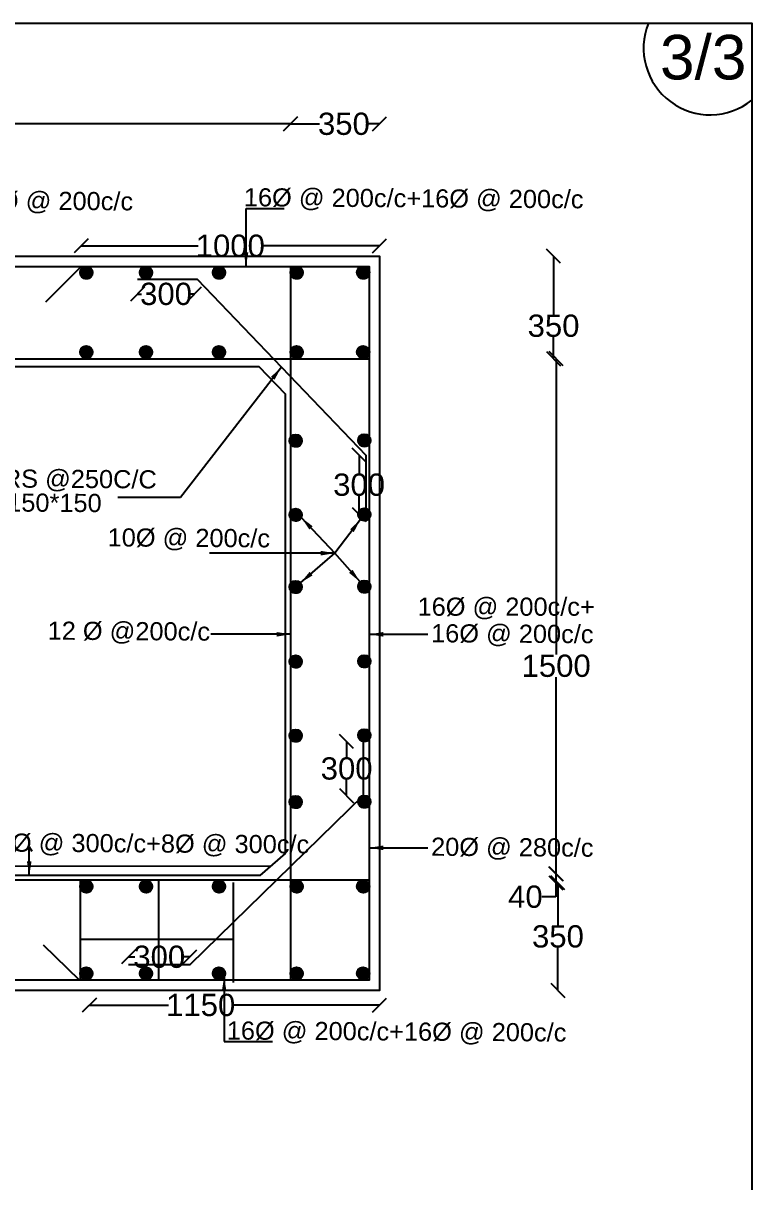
# Model space of a CAD drawing. Header units: millimetres. Extents: x 5124 to 6568637, y 2311 to 91879094.
# Drawn here: x 3815954 to 3820866, y 45946648 to 45954459 of the extents above; entities that cross this region are included whole.
import ezdxf

# ---------------------------------------------------------------- set-up
doc = ezdxf.new("R2010")
doc.units = ezdxf.units.MM
doc.header["$MEASUREMENT"] = 0
for name, color, linetype in [('DIMENSION', 7, 'Continuous'), ('DRAWING', 7, 'Continuous'), ('TEXT', 7, 'Continuous')]:
    doc.layers.add(name, color=color, linetype=linetype)
doc.styles.get("Standard").update_dxf_attribs({"font": 'arial.ttf', "height": 150})
doc.dimstyles.get("Standard").update_dxf_attribs({"dimtxt": 200, "dimasz": 110, "dimexe": 0.18, "dimexo": 0.0625, "dimgap": 0.09, "dimtad": 0, "dimtih": 1, "dimtoh": 1, "dimdec": 0, "dimzin": 0, "dimdsep": 46, "dimtxsty": 'Standard', "dimblk": 'OBLIQUE', "dimcen": 0.09, "dimse1": 1, "dimse2": 1, "dimadec": 0, "dimazin": 0, "dimtfac": 1, "dimtdec": 0, "dimtofl": 0, "dimtmove": 0, "dimatfit": 3, "dimfxl": 1, "dimtolj": 1, "dimtzin": 0, "dimarcsym": 0})

# ---------------------------------------------------------------- blocks, each defined once
blk = doc.blocks.new('_Oblique')
at = {"color": 0, "linetype": 'ByBlock', "lineweight": -2}
blk.add_line((-0.5, -0.5), (0.5, 0.5), dxfattribs=at)
blk = doc.blocks.new('*D96')
at = {"layer": 'Defpoints', "color": 0, "transparency": 16777216}
for p in [(3817756.7, 45953779.8), (3812896.1, 45952797.5), (3817756.7, 45952819.3)]:
    blk.add_point(p, dxfattribs=at)
at = {"layer": 'DIMENSION', "color": 0, "lineweight": -2, "transparency": 16777216}
for p, q in [((3812896.1, 45953779.8), (3815101.3, 45953779.8)), ((3817756.7, 45953779.8), (3815551.5, 45953779.8))]:
    blk.add_line(p, q, dxfattribs=at)
at = {"layer": 'DIMENSION', "color": 0, "lineweight": -2, "transparency": 16777216, "xscale": 95, "yscale": 95, "zscale": 95, "rotation": 180}
blk.add_blockref('_Oblique', (3812896.1, 45953779.8), dxfattribs=at)
at = {"layer": 'DIMENSION', "color": 0, "lineweight": -2, "transparency": 16777216, "xscale": 95, "yscale": 95, "zscale": 95}
blk.add_blockref('_Oblique', (3817756.7, 45953779.8), dxfattribs=at)
at = {"layer": 'DIMENSION', "color": 0, "transparency": 16777216, "insert": (3815326.4, 45953779.8), "char_height": 150, "attachment_point": 5}
blk.add_mtext('\\A1;2400', dxfattribs=at)
blk = doc.blocks.new('*D107')
at = {"layer": 'Defpoints', "color": 0, "transparency": 16777216}
for p in [(3816724.9, 45952733.2), (3817109.5, 45952733.2), (3817109.5, 45952633.2)]:
    blk.add_point(p, dxfattribs=at)
at = {"layer": 'DIMENSION', "color": 0, "lineweight": -2, "transparency": 16777216}
for p, q in [((3816724.9, 45952633.2), (3816751.7, 45952633.2)), ((3817109.5, 45952633.2), (3817082.7, 45952633.2))]:
    blk.add_line(p, q, dxfattribs=at)
at = {"layer": 'DIMENSION', "color": 0, "lineweight": -2, "transparency": 16777216, "xscale": 95, "yscale": 95, "zscale": 95, "rotation": 180}
blk.add_blockref('_Oblique', (3816724.9, 45952633.2), dxfattribs=at)
at = {"layer": 'DIMENSION', "color": 0, "lineweight": -2, "transparency": 16777216, "xscale": 95, "yscale": 95, "zscale": 95}
blk.add_blockref('_Oblique', (3817109.5, 45952633.2), dxfattribs=at)
at = {"layer": 'DIMENSION', "color": 0, "transparency": 16777216, "insert": (3816917.2, 45952633.2), "char_height": 150, "attachment_point": 5}
blk.add_mtext('\\A1;300', dxfattribs=at)
blk = doc.blocks.new('*D108')
at = {"layer": 'Defpoints', "color": 0, "transparency": 16777216}
for p in [(3818355.7, 45952957.5), (3816344.8, 45952819.3), (3818355.7, 45952776.9)]:
    blk.add_point(p, dxfattribs=at)
at = {"layer": 'DIMENSION', "color": 0, "lineweight": -2, "transparency": 16777216}
for p, q in [((3816344.8, 45952957.5), (3817133.5, 45952957.5)), ((3818355.7, 45952957.5), (3817567, 45952957.5))]:
    blk.add_line(p, q, dxfattribs=at)
at = {"layer": 'DIMENSION', "color": 0, "lineweight": -2, "transparency": 16777216, "xscale": 95, "yscale": 95, "zscale": 95, "rotation": 180}
blk.add_blockref('_Oblique', (3816344.8, 45952957.5), dxfattribs=at)
at = {"layer": 'DIMENSION', "color": 0, "lineweight": -2, "transparency": 16777216, "xscale": 95, "yscale": 95, "zscale": 95}
blk.add_blockref('_Oblique', (3818355.7, 45952957.5), dxfattribs=at)
at = {"layer": 'DIMENSION', "color": 0, "transparency": 16777216, "insert": (3817350.2, 45952957.5), "char_height": 150, "attachment_point": 5}
blk.add_mtext('\\A1;1000', dxfattribs=at)
blk = doc.blocks.new('*D109')
at = {"layer": 'Defpoints', "color": 0, "transparency": 16777216}
for p in [(3818262.9, 45951546.9), (3818218.5, 45951147.1), (3818253.2, 45951147.1)]:
    blk.add_point(p, dxfattribs=at)
at = {"layer": 'DIMENSION', "color": 0, "lineweight": -2, "transparency": 16777216}
for p, q in [((3818218.5, 45951546.9), (3818218.5, 45951423.7)), ((3818218.5, 45951147.1), (3818218.5, 45951270.3))]:
    blk.add_line(p, q, dxfattribs=at)
at = {"layer": 'DIMENSION', "color": 0, "lineweight": -2, "transparency": 16777216, "xscale": 95, "yscale": 95, "zscale": 95}
for p, rotation in [((3818218.5, 45951546.9), 90), ((3818218.5, 45951147.1), 270)]:
    blk.add_blockref('_Oblique', p, dxfattribs=dict(at, rotation=rotation))
at = {"layer": 'DIMENSION', "color": 0, "transparency": 16777216, "insert": (3818218.5, 45951347), "char_height": 150, "attachment_point": 5}
blk.add_mtext('\\A1;300', dxfattribs=at)
blk = doc.blocks.new('*D110')
at = {"layer": 'Defpoints', "color": 0, "transparency": 16777216}
for p in [(3818134.3, 45949616.4), (3818253.2, 45949616.4), (3818245.1, 45949251.6)]:
    blk.add_point(p, dxfattribs=at)
at = {"layer": 'DIMENSION', "color": 0, "lineweight": -2, "transparency": 16777216}
for p, q in [((3818134.3, 45949616.4), (3818134.3, 45949510.7)), ((3818134.3, 45949251.6), (3818134.3, 45949357.3))]:
    blk.add_line(p, q, dxfattribs=at)
at = {"layer": 'DIMENSION', "color": 0, "lineweight": -2, "transparency": 16777216, "xscale": 95, "yscale": 95, "zscale": 95}
for p, rotation in [((3818134.3, 45949616.4), 90), ((3818134.3, 45949251.6), 270)]:
    blk.add_blockref('_Oblique', p, dxfattribs=dict(at, rotation=rotation))
at = {"layer": 'DIMENSION', "color": 0, "transparency": 16777216, "insert": (3818134.3, 45949434), "char_height": 150, "attachment_point": 5}
blk.add_mtext('\\A1;300', dxfattribs=at)
blk = doc.blocks.new('*D111')
at = {"layer": 'Defpoints', "color": 0, "transparency": 16777216}
for p in [(3816664.5, 45948164.7), (3816664.5, 45948111.4), (3817077.9, 45948111.4)]:
    blk.add_point(p, dxfattribs=at)
at = {"layer": 'DIMENSION', "color": 0, "lineweight": -2, "transparency": 16777216}
for p, q in [((3816664.5, 45948164.7), (3816705.7, 45948164.7)), ((3817077.9, 45948164.7), (3817036.7, 45948164.7))]:
    blk.add_line(p, q, dxfattribs=at)
at = {"layer": 'DIMENSION', "color": 0, "lineweight": -2, "transparency": 16777216, "xscale": 95, "yscale": 95, "zscale": 95, "rotation": 180}
blk.add_blockref('_Oblique', (3816664.5, 45948164.7), dxfattribs=at)
at = {"layer": 'DIMENSION', "color": 0, "lineweight": -2, "transparency": 16777216, "xscale": 95, "yscale": 95, "zscale": 95}
blk.add_blockref('_Oblique', (3817077.9, 45948164.7), dxfattribs=at)
at = {"layer": 'DIMENSION', "color": 0, "transparency": 16777216, "insert": (3816871.2, 45948164.7), "char_height": 150, "attachment_point": 5}
blk.add_mtext('\\A1;300', dxfattribs=at)
blk = doc.blocks.new('*D112')
at = {"layer": 'Defpoints', "color": 0, "transparency": 16777216}
for p in [(3816400.3, 45948008.8), (3818355.7, 45947939.3), (3818355.7, 45947839.9)]:
    blk.add_point(p, dxfattribs=at)
at = {"layer": 'DIMENSION', "color": 0, "lineweight": -2, "transparency": 16777216}
for p, q in [((3816400.3, 45947839.9), (3816933.9, 45947839.9)), ((3818355.7, 45947839.9), (3817367.4, 45947839.9))]:
    blk.add_line(p, q, dxfattribs=at)
at = {"layer": 'DIMENSION', "color": 0, "lineweight": -2, "transparency": 16777216, "xscale": 95, "yscale": 95, "zscale": 95, "rotation": 180}
blk.add_blockref('_Oblique', (3816400.3, 45947839.9), dxfattribs=at)
at = {"layer": 'DIMENSION', "color": 0, "lineweight": -2, "transparency": 16777216, "xscale": 95, "yscale": 95, "zscale": 95}
blk.add_blockref('_Oblique', (3818355.7, 45947839.9), dxfattribs=at)
at = {"layer": 'DIMENSION', "color": 0, "transparency": 16777216, "insert": (3817150.7, 45947839.9), "char_height": 150, "attachment_point": 5}
blk.add_mtext('\\A1;1150', dxfattribs=at)
blk = doc.blocks.new('*D66')
at = {"layer": 'Defpoints', "color": 0, "transparency": 16777216}
for p in [(3818355.7, 45953974.4), (3818355.7, 45953779.8), (3817756.7, 45946799)]:
    blk.add_point(p, dxfattribs=at)
at = {"layer": 'DIMENSION', "color": 0, "lineweight": -2, "transparency": 16777216}
for p, q in [((3817756.7, 45953779.8), (3817950.5, 45953779.8)), ((3818355.7, 45953779.8), (3818281.5, 45953779.8))]:
    blk.add_line(p, q, dxfattribs=at)
at = {"layer": 'DIMENSION', "color": 0, "lineweight": -2, "transparency": 16777216, "xscale": 95, "yscale": 95, "zscale": 95, "rotation": 180}
blk.add_blockref('_Oblique', (3817756.7, 45953779.8), dxfattribs=at)
at = {"layer": 'DIMENSION', "color": 0, "lineweight": -2, "transparency": 16777216, "xscale": 95, "yscale": 95, "zscale": 95}
blk.add_blockref('_Oblique', (3818355.7, 45953779.8), dxfattribs=at)
at = {"layer": 'DIMENSION', "color": 0, "transparency": 16777216, "insert": (3818116, 45953779.8), "char_height": 150, "attachment_point": 5}
blk.add_mtext('\\A1;350', dxfattribs=at)
blk = doc.blocks.new('*D116')
at = {"layer": 'Defpoints', "color": 0, "lineweight": -2, "transparency": 16777216}
for p, q in [((3819529.1, 45952888.9), (3819529.1, 45952495.3)), ((3819529.1, 45952197.2), (3819529.1, 45952342))]:
    blk.add_line(p, q, dxfattribs=at)
at = {"layer": 'Defpoints', "color": 0, "transparency": 16777216}
for p in [(3818355.7, 45952888.9), (3818286.1, 45952197.2), (3819529.1, 45952197.2)]:
    blk.add_point(p, dxfattribs=at)
at = {"layer": 'Defpoints', "color": 0, "lineweight": -2, "transparency": 16777216, "xscale": 95, "yscale": 95, "zscale": 95}
for p, rotation in [((3819529.1, 45952888.9), 90), ((3819529.1, 45952197.2), 270)]:
    blk.add_blockref('_Oblique', p, dxfattribs=dict(at, rotation=rotation))
at = {"layer": 'Defpoints', "color": 0, "transparency": 16777216, "insert": (3819529.1, 45952418.6), "char_height": 150, "attachment_point": 5}
blk.add_mtext('\\A1;350', dxfattribs=at)
blk = doc.blocks.new('*D117')
at = {"layer": 'Defpoints', "color": 0, "lineweight": -2, "transparency": 16777216}
for p, q in [((3819546.7, 45952197.2), (3819546.7, 45950202.9)), ((3819546.7, 45948725.3), (3819546.7, 45950049.6))]:
    blk.add_line(p, q, dxfattribs=at)
at = {"layer": 'Defpoints', "color": 0, "transparency": 16777216}
for p in [(3818286.1, 45952197.2), (3818286.1, 45948725.3), (3819546.7, 45948725.3)]:
    blk.add_point(p, dxfattribs=at)
at = {"layer": 'Defpoints', "color": 0, "lineweight": -2, "transparency": 16777216, "xscale": 95, "yscale": 95, "zscale": 95}
for p, rotation in [((3819546.7, 45952197.2), 90), ((3819546.7, 45948725.3), 270)]:
    blk.add_blockref('_Oblique', p, dxfattribs=dict(at, rotation=rotation))
at = {"layer": 'Defpoints', "color": 0, "transparency": 16777216, "insert": (3819546.7, 45950126.3), "char_height": 150, "attachment_point": 5}
blk.add_mtext('\\A1;1500', dxfattribs=at)
blk = doc.blocks.new('*D68')
at = {"layer": 'Defpoints', "color": 0, "lineweight": -2, "transparency": 16777216}
for p, q in [((3819544.6, 45948725.3), (3819544.6, 45948664.7)), ((3819544.6, 45948664.7), (3819544.6, 45948569.7)), ((3819544.6, 45948569.7), (3819449.6, 45948569.7))]:
    blk.add_line(p, q, dxfattribs=at)
at = {"layer": 'Defpoints', "color": 0, "transparency": 16777216}
for p in [(3819553.7, 45948725.3), (3819544.6, 45948664.7), (3819553.7, 45948664.7)]:
    blk.add_point(p, dxfattribs=at)
at = {"layer": 'Defpoints', "color": 0, "lineweight": -2, "transparency": 16777216, "xscale": 95, "yscale": 95, "zscale": 95}
for p, rotation in [((3819544.6, 45948725.3), 90), ((3819544.6, 45948664.7), 270)]:
    blk.add_blockref('_Oblique', p, dxfattribs=dict(at, rotation=rotation))
at = {"layer": 'Defpoints', "color": 0, "transparency": 16777216, "insert": (3819339.3, 45948569.7), "char_height": 150, "attachment_point": 5}
blk.add_mtext('\\A1;40', dxfattribs=at)
blk = doc.blocks.new('*D69')
at = {"layer": 'Defpoints', "color": 0, "lineweight": -2, "transparency": 16777216}
for p, q in [((3819558.7, 45948664.7), (3819558.7, 45948378.7)), ((3819558.7, 45947939.3), (3819558.7, 45948225.3))]:
    blk.add_line(p, q, dxfattribs=at)
at = {"layer": 'Defpoints', "color": 0, "transparency": 16777216}
for p in [(3819544.6, 45948664.7), (3819329.9, 45947939.3), (3819558.7, 45947939.3)]:
    blk.add_point(p, dxfattribs=at)
at = {"layer": 'Defpoints', "color": 0, "lineweight": -2, "transparency": 16777216, "xscale": 95, "yscale": 95, "zscale": 95}
for p, rotation in [((3819558.7, 45948664.7), 90), ((3819558.7, 45947939.3), 270)]:
    blk.add_blockref('_Oblique', p, dxfattribs=dict(at, rotation=rotation))
at = {"layer": 'Defpoints', "color": 0, "transparency": 16777216, "insert": (3819558.7, 45948302), "char_height": 150, "attachment_point": 5}
blk.add_mtext('\\A1;350', dxfattribs=at)

msp = doc.modelspace()

# ---------------------------------------------------------------- hatches: boundary and pattern name
at = {"layer": 'DRAWING'}
h = msp.add_hatch(dxfattribs=at)
h.set_pattern_fill('ANSI31', color=256, scale=0.555958, style=0)
h.set_pattern_definition([(45, (1818202.96546, 20409304.63965), (-0.04914017675613, 0.04914017675613), [])])
h.paths.add_polyline_path([(3816421.6, 45952777.3, 0.958694), (3816337.5, 45952780.9), (3816337.5, 45952773.8, 0.958694)])
h = msp.add_hatch(dxfattribs=at)
h.set_pattern_fill('ANSI31', color=256, scale=0.555958, style=0)
h.set_pattern_definition([(45, (1818605.6834, 20409304.63965), (-0.04914017675613, 0.04914017675613), [])])
h.paths.add_polyline_path([(3816824.3, 45952777.3, 0.958694), (3816740.3, 45952780.9), (3816740.3, 45952773.8, 0.958694)])
h = msp.add_hatch(dxfattribs=at)
h.set_pattern_fill('ANSI31', color=256, scale=0.555958, style=0)
h.set_pattern_definition([(45, (1819097.18143, 20409304.63965), (-0.04914017675613, 0.04914017675613), [])])
h.paths.add_polyline_path([(3817315.8, 45952777.3, 0.958694), (3817231.8, 45952780.9), (3817231.8, 45952773.8, 0.958694)])
h = msp.add_hatch(dxfattribs=at)
h.set_pattern_fill('ANSI31', color=256, scale=0.555958, style=0)
h.set_pattern_definition([(45, (1819620.754345, 20409304.63965), (-0.04914017675613, 0.04914017675613), [])])
h.paths.add_polyline_path([(3817839.4, 45952777.3, 0.958694), (3817755.3, 45952780.9), (3817755.3, 45952773.8, 0.958694)])
h = msp.add_hatch(dxfattribs=at)
h.set_pattern_fill('ANSI31', color=256, scale=0.555958, style=0)
h.set_pattern_definition([(45, (1820069.089886, 20409304.63965), (-0.04914017675613, 0.04914017675613), [])])
h.paths.add_polyline_path([(3818287.7, 45952777.3, 0.958694), (3818203.7, 45952780.9), (3818203.7, 45952773.8, 0.958694)])
h = msp.add_hatch(dxfattribs=at)
h.set_pattern_fill('ANSI31', color=256, scale=0.555958, style=0)
h.set_pattern_definition([(45, (1818202.96546, 20408768.7726), (-0.04914017675613, 0.04914017675613), [])])
h.paths.add_polyline_path([(3816421.6, 45952241.5, 0.958694), (3816337.5, 45952245), (3816337.5, 45952237.9, 0.958694)])
h = msp.add_hatch(dxfattribs=at)
h.set_pattern_fill('ANSI31', color=256, scale=0.555958, style=0)
h.set_pattern_definition([(45, (1818605.6834, 20408768.7726), (-0.04914017675613, 0.04914017675613), [])])
h.paths.add_polyline_path([(3816824.3, 45952241.5, 0.958694), (3816740.3, 45952245), (3816740.3, 45952237.9, 0.958694)])
h = msp.add_hatch(dxfattribs=at)
h.set_pattern_fill('ANSI31', color=256, scale=0.555958, style=0)
h.set_pattern_definition([(45, (1819097.18143, 20408768.7726), (-0.04914017675613, 0.04914017675613), [])])
h.paths.add_polyline_path([(3817315.8, 45952241.5, 0.958694), (3817231.8, 45952245), (3817231.8, 45952237.9, 0.958694)])
h = msp.add_hatch(dxfattribs=at)
h.set_pattern_fill('ANSI31', color=256, scale=0.555958, style=0)
h.set_pattern_definition([(45, (1819620.754345, 20408768.7726), (-0.04914017675613, 0.04914017675613), [])])
h.paths.add_polyline_path([(3817839.4, 45952241.5, 0.958694), (3817755.3, 45952245), (3817755.3, 45952237.9, 0.958694)])
h = msp.add_hatch(dxfattribs=at)
h.set_pattern_fill('ANSI31', color=256, scale=0.555958, style=0)
h.set_pattern_definition([(45, (1820069.089886, 20408768.7726), (-0.04914017675613, 0.04914017675613), [])])
h.paths.add_polyline_path([(3818287.7, 45952241.5, 0.958694), (3818203.7, 45952245), (3818203.7, 45952237.9, 0.958694)])
h = msp.add_hatch(dxfattribs=at)
h.set_pattern_fill('ANSI31', color=256, scale=0.555958, style=0)
h.set_pattern_definition([(45, (1819614.72212, 20408171.43942), (-0.04914017675613, 0.04914017675613), [])])
h.paths.add_polyline_path([(3817833.4, 45951644.1, 0.958694), (3817749.3, 45951647.7), (3817749.3, 45951640.6, 0.958694)])
h = msp.add_hatch(dxfattribs=at)
h.set_pattern_fill('ANSI31', color=256, scale=0.555958, style=0)
h.set_pattern_definition([(45, (1820076.70444, 20408173.569606), (-0.04914017675613, 0.04914017675613), [])])
h.paths.add_polyline_path([(3818295.3, 45951646.3, 0.958694), (3818211.3, 45951649.8), (3818211.3, 45951642.7, 0.958694)])
h = msp.add_hatch(dxfattribs=at)
h.set_pattern_fill('ANSI31', color=256, scale=0.555958, style=0)
h.set_pattern_definition([(45, (1819614.72212, 20407672.24165), (-0.04914017675613, 0.04914017675613), [])])
h.paths.add_polyline_path([(3817833.4, 45951144.9, 0.958694), (3817749.3, 45951148.5), (3817749.3, 45951141.4, 0.958694)])
h = msp.add_hatch(dxfattribs=at)
h.set_pattern_fill('ANSI31', color=256, scale=0.555958, style=0)
h.set_pattern_definition([(45, (1820076.70444, 20407674.371834), (-0.04914017675613, 0.04914017675613), [])])
h.paths.add_polyline_path([(3818295.3, 45951147.1, 0.958694), (3818211.3, 45951150.6), (3818211.3, 45951143.5, 0.958694)])
h = msp.add_hatch(dxfattribs=at)
h.set_pattern_fill('ANSI31', color=256, scale=0.555958, style=0)
h.set_pattern_definition([(45, (1819614.72212, 20407186.00862), (-0.04914017675613, 0.04914017675613), [])])
h.paths.add_polyline_path([(3817833.4, 45950658.7, 0.958694), (3817749.3, 45950662.3), (3817749.3, 45950655.2, 0.958694)])
h = msp.add_hatch(dxfattribs=at)
h.set_pattern_fill('ANSI31', color=256, scale=0.555958, style=0)
h.set_pattern_definition([(45, (1820076.70444, 20407188.13881), (-0.04914017675613, 0.04914017675613), [])])
h.paths.add_polyline_path([(3818295.3, 45950660.8, 0.958694), (3818211.3, 45950664.4), (3818211.3, 45950657.3, 0.958694)])
h = msp.add_hatch(dxfattribs=at)
h.set_pattern_fill('ANSI31', color=256, scale=0.555958, style=0)
h.set_pattern_definition([(45, (1819614.72212, 20406682.80757), (-0.04914017675613, 0.04914017675613), [])])
h.paths.add_polyline_path([(3817833.4, 45950155.5, 0.958694), (3817749.3, 45950159.1), (3817749.3, 45950152, 0.958694)])
h = msp.add_hatch(dxfattribs=at)
h.set_pattern_fill('ANSI31', color=256, scale=0.555958, style=0)
h.set_pattern_definition([(45, (1820076.70444, 20406684.93776), (-0.04914017675613, 0.04914017675613), [])])
h.paths.add_polyline_path([(3818295.3, 45950157.6, 0.958694), (3818211.3, 45950161.2), (3818211.3, 45950154.1, 0.958694)])
h = msp.add_hatch(dxfattribs=at)
h.set_pattern_fill('ANSI31', color=256, scale=0.555958, style=0)
h.set_pattern_definition([(45, (1820076.70444, 20406185.77671), (-0.04914017675613, 0.04914017675613), [])])
h.paths.add_polyline_path([(3818295.3, 45949658.5, 0.958694), (3818211.3, 45949662), (3818211.3, 45949654.9, 0.958694)])
h = msp.add_hatch(dxfattribs=at)
h.set_pattern_fill('ANSI31', color=256, scale=0.555958, style=0)
h.set_pattern_definition([(45, (1819614.72212, 20406183.64653), (-0.04914017675613, 0.04914017675613), [])])
h.paths.add_polyline_path([(3817833.4, 45949656.3, 0.958694), (3817749.3, 45949659.9), (3817749.3, 45949652.8, 0.958694)])
h = msp.add_hatch(dxfattribs=at)
h.set_pattern_fill('ANSI31', color=256, scale=0.555958, style=0)
h.set_pattern_definition([(45, (1819614.72212, 20405736.307736), (-0.04914017675613, 0.04914017675613), [])])
h.paths.add_polyline_path([(3817833.4, 45949209, 0.958694), (3817749.3, 45949212.6), (3817749.3, 45949205.5, 0.958694)])
h = msp.add_hatch(dxfattribs=at)
h.set_pattern_fill('ANSI31', color=256, scale=0.555958, style=0)
h.set_pattern_definition([(45, (1820076.70444, 20405738.43792), (-0.04914017675613, 0.04914017675613), [])])
h.paths.add_polyline_path([(3818295.3, 45949211.1, 0.958694), (3818211.3, 45949214.7), (3818211.3, 45949207.6, 0.958694)])
h = msp.add_hatch(dxfattribs=at)
h.set_pattern_fill('ANSI31', color=256, scale=0.555958, style=0)
h.set_pattern_definition([(45, (1818202.96546, 20405167.03423), (-0.04914017675613, 0.04914017675613), [])])
h.paths.add_polyline_path([(3816421.6, 45948639.7, 0.958694), (3816337.5, 45948643.3), (3816337.5, 45948636.2, 0.958694)])
h = msp.add_hatch(dxfattribs=at)
h.set_pattern_fill('ANSI31', color=256, scale=0.555958, style=0)
h.set_pattern_definition([(45, (1818605.6834, 20405167.03423), (-0.04914017675613, 0.04914017675613), [])])
h.paths.add_polyline_path([(3816824.3, 45948639.7, 0.958694), (3816740.3, 45948643.3), (3816740.3, 45948636.2, 0.958694)])
h = msp.add_hatch(dxfattribs=at)
h.set_pattern_fill('ANSI31', color=256, scale=0.555958, style=0)
h.set_pattern_definition([(45, (1819097.18143, 20405167.03423), (-0.04914017675613, 0.04914017675613), [])])
h.paths.add_polyline_path([(3817315.8, 45948639.7, 0.958694), (3817231.8, 45948643.3), (3817231.8, 45948636.2, 0.958694)])
h = msp.add_hatch(dxfattribs=at)
h.set_pattern_fill('ANSI31', color=256, scale=0.555958, style=0)
h.set_pattern_definition([(45, (1819620.754345, 20405167.03423), (-0.04914017675613, 0.04914017675613), [])])
h.paths.add_polyline_path([(3817839.4, 45948639.7, 0.958694), (3817755.3, 45948643.3), (3817755.3, 45948636.2, 0.958694)])
h = msp.add_hatch(dxfattribs=at)
h.set_pattern_fill('ANSI31', color=256, scale=0.555958, style=0)
h.set_pattern_definition([(45, (1820069.089886, 20405167.03423), (-0.04914017675613, 0.04914017675613), [])])
h.paths.add_polyline_path([(3818287.7, 45948639.7, 0.958694), (3818203.7, 45948643.3), (3818203.7, 45948636.2, 0.958694)])
h = msp.add_hatch(dxfattribs=at)
h.set_pattern_fill('ANSI31', color=256, scale=0.555958, style=0)
h.set_pattern_definition([(45, (1818202.96546, 20404580.388705), (-0.04914017675613, 0.04914017675613), [])])
h.paths.add_polyline_path([(3816421.6, 45948053.1, 0.958694), (3816337.5, 45948056.6), (3816337.5, 45948049.5, 0.958694)])
h = msp.add_hatch(dxfattribs=at)
h.set_pattern_fill('ANSI31', color=256, scale=0.555958, style=0)
h.set_pattern_definition([(45, (1818605.6834, 20404580.388705), (-0.04914017675613, 0.04914017675613), [])])
h.paths.add_polyline_path([(3816824.3, 45948053.1, 0.958694), (3816740.3, 45948056.6), (3816740.3, 45948049.5, 0.958694)])
h = msp.add_hatch(dxfattribs=at)
h.set_pattern_fill('ANSI31', color=256, scale=0.555958, style=0)
h.set_pattern_definition([(45, (1819097.18143, 20404580.388705), (-0.04914017675613, 0.04914017675613), [])])
h.paths.add_polyline_path([(3817315.8, 45948053.1, 0.958694), (3817231.8, 45948056.6), (3817231.8, 45948049.5, 0.958694)])
h = msp.add_hatch(dxfattribs=at)
h.set_pattern_fill('ANSI31', color=256, scale=0.555958, style=0)
h.set_pattern_definition([(45, (1819620.754345, 20404580.388705), (-0.04914017675613, 0.04914017675613), [])])
h.paths.add_polyline_path([(3817839.4, 45948053.1, 0.958694), (3817755.3, 45948056.6), (3817755.3, 45948049.5, 0.958694)])
h = msp.add_hatch(dxfattribs=at)
h.set_pattern_fill('ANSI31', color=256, scale=0.555958, style=0)
h.set_pattern_definition([(45, (1820069.089886, 20404580.388705), (-0.04914017675613, 0.04914017675613), [])])
h.paths.add_polyline_path([(3818287.7, 45948053.1, 0.958694), (3818203.7, 45948056.6), (3818203.7, 45948049.5, 0.958694)])

# ---------------------------------------------------------------- linework, layer by layer
at = {"layer": 'DIMENSION'}
for points in [[(3807568.2, 45952888.9), (3818355.7, 45952888.9), (3818355.7, 45947939.3), (3807568.2, 45947939.3)], [(3807498.6, 45952819.3), (3818286.1, 45952819.3), (3818286.1, 45948008.8), (3807498.6, 45948008.8)], [(3816344.8, 45952819.3), (3816104.3, 45952578)], [(3817756.7, 45952819.3), (3817756.7, 45948008.8)], [(3807498.6, 45952197.2), (3818286.1, 45952197.2)], [(3807498.6, 45948683.7), (3818286.1, 45948683.7)], [(3816334.8, 45948008.8), (3816090.8, 45948242.7)]]:
    msp.add_lwpolyline(points, dxfattribs=at)
at = {"layer": 'DRAWING'}
msp.add_lwpolyline([(3794428.9, 45954459), (3820865.5, 45954459), (3820865.5, 45935906.4), (3794428.9, 45935906.4)], close=True, dxfattribs=at)
for points in [[(3816724.9, 45952733.2), (3817109.5, 45952733.2), (3817125.9, 45952733.2), (3818262.9, 45951546.9), (3818262.9, 45951169)], [(3813159.5, 45952144.4), (3817542.7, 45952144.2), (3817720.3, 45951959.5), (3817720.3, 45948861.8), (3817549.1, 45948713.4), (3813053, 45948713.4), (3812922.1, 45948837.1), (3812955.5, 45951930.4), (3813159.5, 45952144.4)], [(3818245.1, 45949672.9), (3818245.1, 45949251.6), (3817077.9, 45948111.4), (3816664.5, 45948111.4)], [(3812987.5, 45948775.3), (3817624.8, 45948779)], [(3816339.2, 45948683.7), (3816339.2, 45948008.8)], [(3816866.3, 45948683.7), (3816866.3, 45948008.8)], [(3817370.6, 45948666.7), (3817370.6, 45947991.9)], [(3816339.2, 45948283.8), (3817370.6, 45948283.8)]]:
    msp.add_lwpolyline(points, dxfattribs=at)
for centre in [(3816379.5, 45952777.3), (3816782.2, 45952777.3), (3817273.7, 45952777.3), (3817797.3, 45952777.3), (3818245.6, 45952777.3), (3816379.5, 45952241.5), (3816782.2, 45952241.5), (3817273.7, 45952241.5), (3817797.3, 45952241.5), (3818245.6, 45952241.5), (3817791.3, 45951644.1), (3818253.2, 45951646.3), (3817791.3, 45951144.9), (3818253.2, 45951147.1), (3817791.3, 45950658.7), (3818253.2, 45950660.8), (3817791.3, 45950155.5), (3818253.2, 45950157.6), (3818253.2, 45949658.5), (3817791.3, 45949656.3), (3817791.3, 45949209), (3818253.2, 45949211.1), (3816379.5, 45948639.7), (3816782.2, 45948639.7), (3817273.7, 45948639.7), (3817797.3, 45948639.7), (3818245.6, 45948639.7), (3816379.5, 45948053.1), (3816782.2, 45948053.1), (3817273.7, 45948053.1), (3817797.3, 45948053.1), (3818245.6, 45948053.1)]:
    msp.add_circle(centre, 42.1, dxfattribs=at)
msp.add_arc((3820585.1, 45954290.6), 449.4, 157.99769, 308.61217, dxfattribs=at)

# ---------------------------------------------------------------- texts
for s, p in [('16Ø @ 200c/c ', (3815600.2, 45953203.5)), ('16Ø @ 200c/c+16Ø @ 200c/c', (3817441.5, 45953224.6)), ('12TOR HAUNCH BARS @250C/C', (3814212.5, 45951338.2)), (' HAUNCH SIZE 150*150', (3814593.4, 45951174.3)), ('10Ø @ 200c/c ', (3816523.2, 45950931.8)), ('12 Ø @200c/c ', (3816118.7, 45950303.1)), ('16Ø @ 200c/c', (3818703.4, 45950285.7)), ('20Ø @ 300c/c+8Ø @ 300c/c ', (3815687.9, 45948875.2)), ('20Ø @ 280c/c ', (3818703.4, 45948846.5)), ('16Ø @ 200c/c+16Ø @ 200c/c', (3817326.2, 45947607.8))]:
    msp.add_text(s, height=122.311, rotation=359.65712, dxfattribs=at).set_placement(p)
at = {"layer": 'DRAWING', "insert": (3818612.6, 45950586.7), "char_height": 122.311, "width": 1242.651, "attachment_point": 1}
msp.add_mtext('16Ø @ 200c/c+', dxfattribs=at)
at = {"layer": 'TEXT'}
msp.add_text('3/3', height=300, dxfattribs=at).set_placement((3820246.5, 45954079.8))

# ---------------------------------------------------------------- dimensions: what is measured, and where the dimension line sits
at = {"layer": 'Defpoints'}
for base, p1, p2, text, picture, middle in [((3819529.1, 45952197.2), (3818355.7, 45952888.9), (3818286.1, 45952197.2), '350', '*D116', (3819529.1, 45952418.6)), ((3819546.7, 45948725.3), (3818286.1, 45952197.2), (3818286.1, 45948725.3), '1500', '*D117', (3819546.7, 45950126.3)), ((3819558.7, 45947939.3), (3819544.6, 45948664.7), (3819329.9, 45947939.3), '350', '*D69', (3819558.7, 45948302))]:
    dim = msp.add_linear_dim(base=base, p1=p1, p2=p2, angle=90, text=text, dimstyle='Standard', override={"dimasz": 95, "dimfxl": 2000, "dimarcsym": 1}, dxfattribs=at)
    dim.commit()
    dim.dimension.update_dxf_attribs({"geometry": picture, "text_midpoint": middle, "dimtype": 160})
dim = msp.add_linear_dim(base=(3819544.6, 45948664.7), p1=(3819553.7, 45948725.3), p2=(3819553.7, 45948664.7), angle=90, text='40', dimstyle='Standard', override={"dimasz": 95, "dimfxl": 2000, "dimarcsym": 1}, dxfattribs=at)
dim.commit()
dim.dimension.update_dxf_attribs({"geometry": '*D68', "text_midpoint": (3819339.3, 45948569.7)})
at = {"layer": 'DIMENSION'}
for base, p1, p2, text, picture, middle in [((3818355.7, 45953779.8), (3817756.7, 45946799), (3818355.7, 45953974.4), '350', '*D66', (3818116, 45953779.8)), ((3818355.7, 45947839.9), (3816400.3, 45948008.8), (3818355.7, 45947939.3), '1150', '*D112', (3817150.7, 45947839.9))]:
    dim = msp.add_linear_dim(base=base, p1=p1, p2=p2, text=text, dimstyle='Standard', override={"dimasz": 95, "dimfxl": 2000, "dimarcsym": 1}, dxfattribs=at)
    dim.commit()
    dim.dimension.update_dxf_attribs({"geometry": picture, "text_midpoint": middle, "dimtype": 160})
for base, p1, p2, text, picture, middle in [((3817756.7, 45953779.8), (3812896.1, 45952797.5), (3817756.7, 45952819.3), '2400', '*D96', (3815326.4, 45953779.8)), ((3818355.7, 45952957.5), (3816344.8, 45952819.3), (3818355.7, 45952776.9), '1000', '*D108', (3817350.2, 45952957.5)), ((3817109.5, 45952633.2), (3816724.9, 45952733.2), (3817109.5, 45952733.2), '300', '*D107', (3816917.2, 45952633.2)), ((3816664.5, 45948164.7), (3817077.9, 45948111.4), (3816664.5, 45948111.4), '300', '*D111', (3816871.2, 45948164.7))]:
    dim = msp.add_linear_dim(base=base, p1=p1, p2=p2, text=text, dimstyle='Standard', override={"dimasz": 95, "dimfxl": 2000, "dimarcsym": 1}, dxfattribs=at)
    dim.commit()
    dim.dimension.update_dxf_attribs({"geometry": picture, "text_midpoint": middle})
for base, p1, p2, picture, middle in [((3818218.5, 45951147.1), (3818262.9, 45951546.9), (3818253.2, 45951147.1), '*D109', (3818218.5, 45951347)), ((3818134.3, 45949616.4), (3818245.1, 45949251.6), (3818253.2, 45949616.4), '*D110', (3818134.3, 45949434))]:
    dim = msp.add_linear_dim(base=base, p1=p1, p2=p2, angle=90, text='300', dimstyle='Standard', override={"dimasz": 95, "dimfxl": 2000, "dimarcsym": 1}, dxfattribs=at)
    dim.commit()
    dim.dimension.update_dxf_attribs({"geometry": picture, "text_midpoint": middle})

# ---------------------------------------------------------------- leaders
at = {"layer": 'DRAWING'}
for points in [[(3817456.2, 45952819.3), (3817456.2, 45953209), (3817714.4, 45953209)], [(3817694.4, 45952140.1), (3817015.5, 45951261.8), (3816591.8, 45951261.8)], [(3817829, 45951126.2), (3818055.1, 45950886.3)], [(3818227.8, 45951113.5), (3818055.1, 45950886.3)], [(3818055.1, 45950886.3), (3817209.2, 45950886.3)], [(3817823.1, 45950686.2), (3818055.1, 45950886.3)], [(3818225.4, 45950692.5), (3818055.1, 45950886.3)], [(3817756.7, 45950339.2), (3817218.3, 45950339.2)], [(3818286.1, 45950339.2), (3818682.8, 45950339.2)], [(3815995.2, 45948713.4), (3815994.3, 45948906.5), (3816012.9, 45948877.8)], [(3818286.1, 45948900), (3818682.8, 45948900)], [(3817308.7, 45948029.6), (3817308.7, 45947594.9), (3817634.4, 45947594.9)]]:
    msp.add_leader(points, dimstyle='Standard', override={"dimasz": 95, "dimgap": 0.09, "dimtad": 0, "dimfxl": 2000, "dimarcsym": 1}, dxfattribs=at)

doc.saveas('drawing.dxf')
